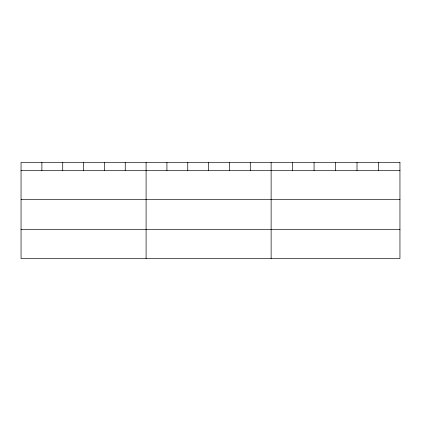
<?xml version="1.0" encoding="UTF-8"?>
<svg xmlns="http://www.w3.org/2000/svg" width="421" height="421" viewBox="0 0 421 421"><rect width="100%" height="100%" fill="white"/><g stroke="black" fill="none" stroke-linecap="round" stroke-linejoin="round"><path stroke-width="0.63" d="M21.05 170.573L399.95 170.573M21.05 199.612L399.95 199.612M21.05 229.529L399.95 229.529M378.479 162.432L378.479 170.573M357.008 162.432L357.008 170.573M335.537 162.432L335.537 170.573M314.066 162.432L314.066 170.573M292.595 162.432L292.595 170.573M271.124 162.432L271.124 258.568M250.285 162.432L250.285 170.573M229.445 162.432L229.445 170.573M208.605 162.432L208.605 170.573M187.766 162.432L187.766 170.573M166.927 162.432L166.927 170.573M146.087 162.432L146.087 258.568M125.248 162.432L125.248 170.573M104.408 162.432L104.408 170.573M83.569 162.432L83.569 170.573M62.729 162.432L62.729 170.573M41.889 162.432L41.889 170.573M399.95 162.432L21.05 162.432L21.05 258.568L399.95 258.568L399.95 162.432"/></g></svg>
